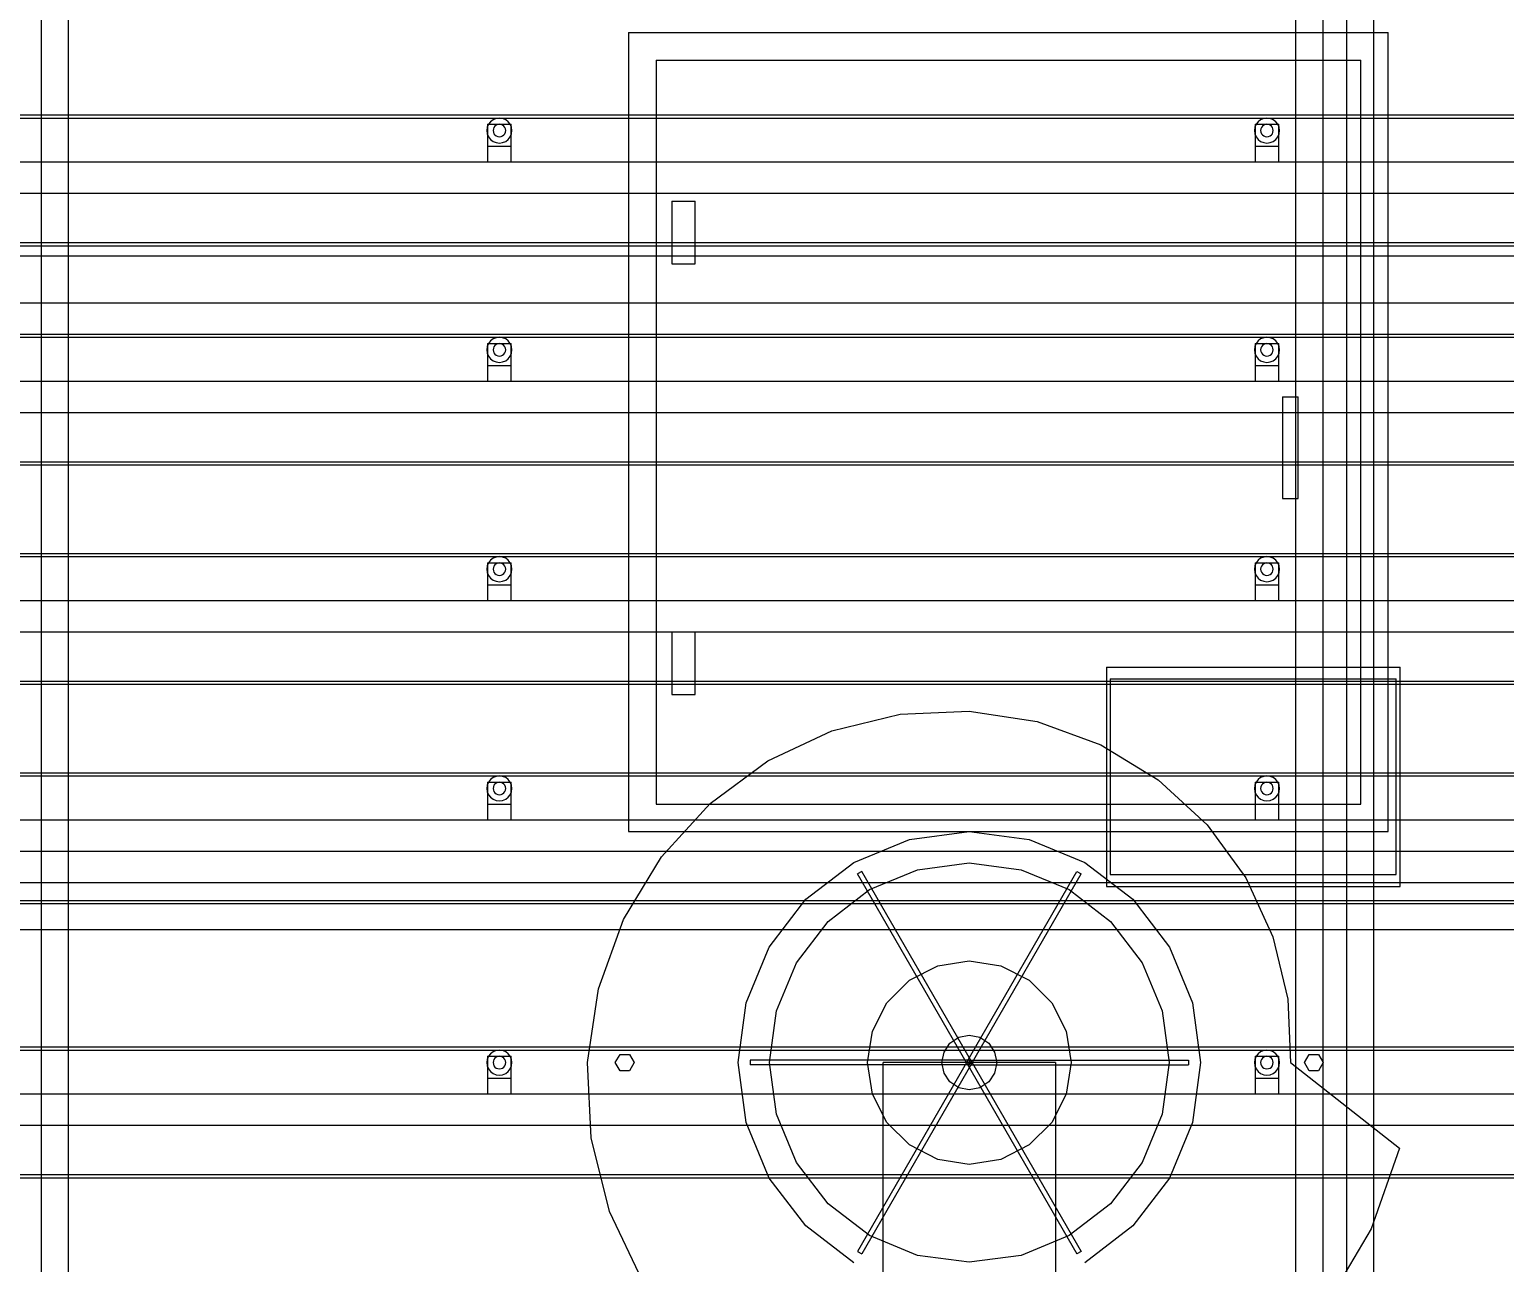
# Model space of a CAD drawing. Header units: millimetres. Extents: x -191664 to 191490, y -197311 to 10263.
# Drawn here: x 16105 to 17988, y -125375 to -123801 of the extents above; entities that cross this region are included whole.
import ezdxf

# ---------------------------------------------------------------- set-up
doc = ezdxf.new("R2010")
doc.units = ezdxf.units.MM
doc.layers.add('DET_secador_lateral', color=7, linetype='Continuous', lineweight=0)
doc.layers.add('R15_COTAS_TRANSPORTE_P', color=1, linetype='Continuous', lineweight=0)
doc.dimstyles.new('PLANTA_20', dxfattribs={"dimtxt": 50, "dimasz": 30, "dimexe": 30, "dimexo": 16, "dimgap": 20, "dimtad": 1, "dimtih": 1, "dimtoh": 1, "dimdec": 1, "dimzin": 0, "dimdsep": 46, "dimcen": 0.09, "dimadec": 0, "dimazin": 0, "dimtfac": 1, "dimtdec": 4, "dimtofl": 0, "dimtmove": 0, "dimatfit": 3, "dimfxl": 1, "dimtolj": 1, "dimtzin": 0, "dimarcsym": 0})

# ---------------------------------------------------------------- blocks, each defined once
blk = doc.blocks.new('*D133')
at = {"layer": 'Defpoints', "color": 0, "transparency": 16777216}
for p in [(439.7, -194148), (217.9, -194406.1), (-500, -194490), (-500, -194490), (500, -194490)]:
    blk.add_point(p, dxfattribs=at)
at = {"layer": 'R15_COTAS_TRANSPORTE_P', "color": 0, "lineweight": -2, "transparency": 16777216}
blk.add_arc((-500, -194490), 722.8, 2.3783, 17.6217, dxfattribs=at)
at = {"layer": 'R15_COTAS_TRANSPORTE_P', "color": 0, "transparency": 16777216}
for points in [[(184.1, -194272.8), (193.6, -194269.6), (179.2, -194242.8)], [(227.1, -194459.9), (217.2, -194460.1), (222.8, -194490)]]:
    blk.add_solid(points, dxfattribs=at)

msp = doc.modelspace()

# ---------------------------------------------------------------- linework, layer by layer
at = {"layer": 'DET_secador_lateral', "color": 254, "true_color": 0xd8e0dc}
for p, q in [((16119.71, -123265), (16119.71, -125535)), ((17756.38, -125535), (17756.38, -123265)), ((17786.38, -123265), (17786.38, -125535)), ((17484.71, -124630), (17849.71, -124630)), ((17484.71, -124630), (17484.71, -124880)), ((17849.71, -124880), (17849.71, -124630)), ((17484.71, -124880), (17849.71, -124880))]:
    msp.add_line(p, q, dxfattribs=at)
at = {"layer": 'DET_secador_lateral', "color": 251, "true_color": 0x536a64}
for p, q in [((16154.71, -125550), (16154.71, -123300)), ((17721.38, -123300), (17721.38, -125550)), ((17821.38, -125550), (17821.38, -123300)), ((16869.71, -123805), (17839.71, -123805)), ((16869.71, -123805), (16869.71, -124825)), ((17839.71, -124825), (17839.71, -123805)), ((1104.71, -124090), (21104.71, -124090)), ((1104.71, -124150), (21104.71, -124150)), ((17129.29, -124696.51), (17216.23, -124675.17)), ((17216.23, -124675.17), (17304.71, -124671.29)), ((17304.71, -124671.29), (17391.31, -124684.66)), ((17391.31, -124684.66), (17472.72, -124714.39)), ((17047.36, -124734.84), (17129.29, -124696.51)), ((17472.72, -124714.39), (17545.94, -124758.98)), ((16973.74, -124789.03), (17047.36, -124734.84)), ((17545.94, -124758.98), (17608.31, -124816.4)), ((16911.51, -124857.27), (16973.74, -124789.03)), ((16869.71, -124825), (17839.71, -124825)), ((17608.31, -124816.4), (17657.68, -124884.15)), ((16863.34, -124937.18), (16911.51, -124857.27)), ((1104.71, -124890), (21104.71, -124890)), ((17657.68, -124884.15), (17692.44, -124959.4)), ((16831.4, -125025.85), (16863.34, -124937.18)), ((1104.71, -124950), (21104.71, -124950)), ((17692.44, -124959.4), (17711.58, -125039.07)), ((16817.29, -125120), (16831.4, -125025.85)), ((17711.58, -125039.07), (17714.71, -125120)), ((16821.91, -125216.03), (16817.29, -125120)), ((17714.71, -125120), (17853.95, -125229.25)), ((16845.45, -125310.23), (16821.91, -125216.03)), ((17853.95, -125229.25), (17817.61, -125332.45)), ((16887.37, -125398.86), (16845.45, -125310.23)), ((17817.61, -125332.45), (17762.29, -125425.74))]:
    msp.add_line(p, q, dxfattribs=at)
at = {"layer": 'DET_secador_lateral', "color": 9, "true_color": 0xb8c6c1}
for p, q in [((16904.71, -123840), (17804.71, -123840)), ((16904.71, -123840), (16904.71, -124790)), ((17804.71, -124790), (17804.71, -123840)), ((16904.71, -124790), (17804.71, -124790))]:
    msp.add_line(p, q, dxfattribs=at)
at = {"layer": 'DET_secador_lateral', "color": 8, "true_color": 0x727f77}
for p, q in [((1554.71, -123910), (20654.71, -123910)), ((1554.71, -123914), (20654.71, -123914)), ((1554.71, -124190), (20654.71, -124190)), ((1554.71, -124194), (20654.71, -124194)), ((1554.71, -124470), (20654.71, -124470)), ((1554.71, -124474), (20654.71, -124474)), ((1554.71, -124750), (20654.71, -124750)), ((1554.71, -124754), (20654.71, -124754)), ((1554.71, -125100), (20654.71, -125100)), ((1554.71, -125104), (20654.71, -125104))]:
    msp.add_line(p, q, dxfattribs=at)
at = {"layer": 'DET_secador_lateral', "color": 253, "true_color": 0xa4b0b5}
for p, q in [((16690.86, -123922), (16689.26, -123925.86)), ((16693.4, -123918.69), (16690.86, -123922)), ((16696.71, -123916.14), (16693.4, -123918.69)), ((16700.57, -123914.55), (16696.71, -123916.14)), ((16700.71, -123923.07), (16699.06, -123924.34)), ((16704.71, -123914), (16700.57, -123914.55)), ((16702.64, -123922.27), (16700.71, -123923.07)), ((16704.71, -123922), (16702.64, -123922.27)), ((16708.85, -123914.55), (16704.71, -123914)), ((16706.78, -123922.27), (16704.71, -123922)), ((16708.71, -123923.07), (16706.78, -123922.27)), ((16710.37, -123924.34), (16708.71, -123923.07)), ((16712.71, -123916.14), (16708.85, -123914.55)), ((16716.03, -123918.69), (16712.71, -123916.14)), ((16718.57, -123922), (16716.03, -123918.69)), ((16720.17, -123925.86), (16718.57, -123922)), ((17670.86, -123922), (17669.26, -123925.86)), ((17673.4, -123918.69), (17670.86, -123922)), ((17676.71, -123916.14), (17673.4, -123918.69)), ((17680.57, -123914.55), (17676.71, -123916.14)), ((17680.71, -123923.07), (17679.06, -123924.34)), ((17684.71, -123914), (17680.57, -123914.55)), ((17682.64, -123922.27), (17680.71, -123923.07)), ((17684.71, -123922), (17682.64, -123922.27)), ((17688.85, -123914.55), (17684.71, -123914)), ((17686.78, -123922.27), (17684.71, -123922)), ((17688.71, -123923.07), (17686.78, -123922.27)), ((17690.37, -123924.34), (17688.71, -123923.07)), ((17692.71, -123916.14), (17688.85, -123914.55)), ((17696.03, -123918.69), (17692.71, -123916.14)), ((17698.57, -123922), (17696.03, -123918.69)), ((17700.17, -123925.86), (17698.57, -123922)), ((16689.26, -123925.86), (16688.71, -123930)), ((16688.71, -123930), (16689.26, -123934.14)), ((16689.26, -123934.14), (16690.86, -123938)), ((16690.86, -123938), (16693.4, -123941.31)), ((16693.4, -123941.31), (16696.71, -123943.86)), ((16696.98, -123927.93), (16696.71, -123930)), ((16696.71, -123930), (16696.98, -123932.07)), ((16697.78, -123926), (16696.98, -123927.93)), ((16696.98, -123932.07), (16697.78, -123934)), ((16699.06, -123924.34), (16697.78, -123926)), ((16697.78, -123934), (16699.06, -123935.66)), ((16699.06, -123935.66), (16700.71, -123936.93)), ((16700.71, -123936.93), (16702.64, -123937.73)), ((16702.64, -123937.73), (16704.71, -123938)), ((16704.71, -123938), (16706.78, -123937.73)), ((16706.78, -123937.73), (16708.71, -123936.93)), ((16708.71, -123936.93), (16710.37, -123935.66)), ((16711.64, -123926), (16710.37, -123924.34)), ((16710.37, -123935.66), (16711.64, -123934)), ((16712.44, -123927.93), (16711.64, -123926)), ((16711.64, -123934), (16712.44, -123932.07)), ((16712.71, -123930), (16712.44, -123927.93)), ((16712.44, -123932.07), (16712.71, -123930)), ((16712.71, -123943.86), (16716.03, -123941.31)), ((16716.03, -123941.31), (16718.57, -123938)), ((16718.57, -123938), (16720.17, -123934.14)), ((16720.71, -123930), (16720.17, -123925.86)), ((16720.17, -123934.14), (16720.71, -123930)), ((17669.26, -123925.86), (17668.71, -123930)), ((17668.71, -123930), (17669.26, -123934.14)), ((17669.26, -123934.14), (17670.86, -123938)), ((17670.86, -123938), (17673.4, -123941.31)), ((17673.4, -123941.31), (17676.71, -123943.86)), ((17676.98, -123927.93), (17676.71, -123930)), ((17676.71, -123930), (17676.98, -123932.07)), ((17677.78, -123926), (17676.98, -123927.93)), ((17676.98, -123932.07), (17677.78, -123934)), ((17679.06, -123924.34), (17677.78, -123926)), ((17677.78, -123934), (17679.06, -123935.66)), ((17679.06, -123935.66), (17680.71, -123936.93)), ((17680.71, -123936.93), (17682.64, -123937.73)), ((17682.64, -123937.73), (17684.71, -123938)), ((17684.71, -123938), (17686.78, -123937.73)), ((17686.78, -123937.73), (17688.71, -123936.93)), ((17688.71, -123936.93), (17690.37, -123935.66)), ((17691.64, -123926), (17690.37, -123924.34)), ((17690.37, -123935.66), (17691.64, -123934)), ((17692.44, -123927.93), (17691.64, -123926)), ((17691.64, -123934), (17692.44, -123932.07)), ((17692.71, -123930), (17692.44, -123927.93)), ((17692.44, -123932.07), (17692.71, -123930)), ((17692.71, -123943.86), (17696.03, -123941.31)), ((17696.03, -123941.31), (17698.57, -123938)), ((17698.57, -123938), (17700.17, -123934.14)), ((17700.71, -123930), (17700.17, -123925.86)), ((17700.17, -123934.14), (17700.71, -123930)), ((16696.71, -123943.86), (16700.57, -123945.45)), ((16700.57, -123945.45), (16704.71, -123946)), ((16704.71, -123946), (16708.85, -123945.45)), ((16708.85, -123945.45), (16712.71, -123943.86)), ((17676.71, -123943.86), (17680.57, -123945.45)), ((17680.57, -123945.45), (17684.71, -123946)), ((17684.71, -123946), (17688.85, -123945.45)), ((17688.85, -123945.45), (17692.71, -123943.86)), ((16690.86, -124202), (16689.26, -124205.86)), ((16693.4, -124198.69), (16690.86, -124202)), ((16696.71, -124196.14), (16693.4, -124198.69)), ((16700.57, -124194.55), (16696.71, -124196.14)), ((16699.06, -124204.34), (16697.78, -124206)), ((16700.71, -124203.07), (16699.06, -124204.34)), ((16704.71, -124194), (16700.57, -124194.55)), ((16702.64, -124202.27), (16700.71, -124203.07)), ((16704.71, -124202), (16702.64, -124202.27)), ((16708.85, -124194.55), (16704.71, -124194)), ((16706.78, -124202.27), (16704.71, -124202)), ((16708.71, -124203.07), (16706.78, -124202.27)), ((16710.37, -124204.34), (16708.71, -124203.07)), ((16712.71, -124196.14), (16708.85, -124194.55)), ((16711.64, -124206), (16710.37, -124204.34)), ((16716.03, -124198.69), (16712.71, -124196.14)), ((16718.57, -124202), (16716.03, -124198.69)), ((16720.17, -124205.86), (16718.57, -124202)), ((17670.86, -124202), (17669.26, -124205.86)), ((17673.4, -124198.69), (17670.86, -124202)), ((17676.71, -124196.14), (17673.4, -124198.69)), ((17680.57, -124194.55), (17676.71, -124196.14)), ((17679.06, -124204.34), (17677.78, -124206)), ((17680.71, -124203.07), (17679.06, -124204.34)), ((17684.71, -124194), (17680.57, -124194.55)), ((17682.64, -124202.27), (17680.71, -124203.07)), ((17684.71, -124202), (17682.64, -124202.27)), ((17688.85, -124194.55), (17684.71, -124194)), ((17686.78, -124202.27), (17684.71, -124202)), ((17688.71, -124203.07), (17686.78, -124202.27)), ((17690.37, -124204.34), (17688.71, -124203.07)), ((17692.71, -124196.14), (17688.85, -124194.55)), ((17691.64, -124206), (17690.37, -124204.34)), ((17696.03, -124198.69), (17692.71, -124196.14)), ((17698.57, -124202), (17696.03, -124198.69)), ((17700.17, -124205.86), (17698.57, -124202)), ((16689.26, -124205.86), (16688.71, -124210)), ((16688.71, -124210), (16689.26, -124214.14)), ((16689.26, -124214.14), (16690.86, -124218)), ((16690.86, -124218), (16693.4, -124221.31)), ((16693.4, -124221.31), (16696.71, -124223.86)), ((16696.98, -124207.93), (16696.71, -124210)), ((16696.71, -124210), (16696.98, -124212.07)), ((16696.71, -124223.86), (16700.57, -124225.45)), ((16697.78, -124206), (16696.98, -124207.93)), ((16696.98, -124212.07), (16697.78, -124214)), ((16697.78, -124214), (16699.06, -124215.66)), ((16699.06, -124215.66), (16700.71, -124216.93)), ((16700.71, -124216.93), (16702.64, -124217.73)), ((16702.64, -124217.73), (16704.71, -124218)), ((16704.71, -124218), (16706.78, -124217.73)), ((16706.78, -124217.73), (16708.71, -124216.93)), ((16708.71, -124216.93), (16710.37, -124215.66)), ((16708.85, -124225.45), (16712.71, -124223.86)), ((16710.37, -124215.66), (16711.64, -124214)), ((16712.44, -124207.93), (16711.64, -124206)), ((16711.64, -124214), (16712.44, -124212.07)), ((16712.71, -124210), (16712.44, -124207.93)), ((16712.44, -124212.07), (16712.71, -124210)), ((16712.71, -124223.86), (16716.03, -124221.31)), ((16716.03, -124221.31), (16718.57, -124218)), ((16718.57, -124218), (16720.17, -124214.14)), ((16720.71, -124210), (16720.17, -124205.86)), ((16720.17, -124214.14), (16720.71, -124210)), ((17669.26, -124205.86), (17668.71, -124210)), ((17668.71, -124210), (17669.26, -124214.14)), ((17669.26, -124214.14), (17670.86, -124218)), ((17670.86, -124218), (17673.4, -124221.31)), ((17673.4, -124221.31), (17676.71, -124223.86)), ((17676.98, -124207.93), (17676.71, -124210)), ((17676.71, -124210), (17676.98, -124212.07)), ((17676.71, -124223.86), (17680.57, -124225.45)), ((17677.78, -124206), (17676.98, -124207.93)), ((17676.98, -124212.07), (17677.78, -124214)), ((17677.78, -124214), (17679.06, -124215.66)), ((17679.06, -124215.66), (17680.71, -124216.93)), ((17680.71, -124216.93), (17682.64, -124217.73)), ((17682.64, -124217.73), (17684.71, -124218)), ((17684.71, -124218), (17686.78, -124217.73)), ((17686.78, -124217.73), (17688.71, -124216.93)), ((17688.71, -124216.93), (17690.37, -124215.66)), ((17688.85, -124225.45), (17692.71, -124223.86)), ((17690.37, -124215.66), (17691.64, -124214)), ((17692.44, -124207.93), (17691.64, -124206)), ((17691.64, -124214), (17692.44, -124212.07)), ((17692.71, -124210), (17692.44, -124207.93)), ((17692.44, -124212.07), (17692.71, -124210)), ((17692.71, -124223.86), (17696.03, -124221.31)), ((17696.03, -124221.31), (17698.57, -124218)), ((17698.57, -124218), (17700.17, -124214.14)), ((17700.71, -124210), (17700.17, -124205.86)), ((17700.17, -124214.14), (17700.71, -124210)), ((16700.57, -124225.45), (16704.71, -124226)), ((16704.71, -124226), (16708.85, -124225.45)), ((17680.57, -124225.45), (17684.71, -124226)), ((17684.71, -124226), (17688.85, -124225.45)), ((16689.26, -124485.86), (16688.71, -124490)), ((16690.86, -124482), (16689.26, -124485.86)), ((16693.4, -124478.69), (16690.86, -124482)), ((16696.71, -124476.14), (16693.4, -124478.69)), ((16700.57, -124474.55), (16696.71, -124476.14)), ((16696.98, -124487.93), (16696.71, -124490)), ((16697.78, -124486), (16696.98, -124487.93)), ((16699.06, -124484.34), (16697.78, -124486)), ((16700.71, -124483.07), (16699.06, -124484.34)), ((16704.71, -124474), (16700.57, -124474.55)), ((16702.64, -124482.27), (16700.71, -124483.07)), ((16704.71, -124482), (16702.64, -124482.27)), ((16708.85, -124474.55), (16704.71, -124474)), ((16706.78, -124482.27), (16704.71, -124482)), ((16708.71, -124483.07), (16706.78, -124482.27)), ((16710.37, -124484.34), (16708.71, -124483.07)), ((16712.71, -124476.14), (16708.85, -124474.55)), ((16711.64, -124486), (16710.37, -124484.34)), ((16712.44, -124487.93), (16711.64, -124486)), ((16712.71, -124490), (16712.44, -124487.93)), ((16716.03, -124478.69), (16712.71, -124476.14)), ((16718.57, -124482), (16716.03, -124478.69)), ((16720.17, -124485.86), (16718.57, -124482)), ((16720.71, -124490), (16720.17, -124485.86)), ((17669.26, -124485.86), (17668.71, -124490)), ((17670.86, -124482), (17669.26, -124485.86)), ((17673.4, -124478.69), (17670.86, -124482)), ((17676.71, -124476.14), (17673.4, -124478.69)), ((17680.57, -124474.55), (17676.71, -124476.14)), ((17676.98, -124487.93), (17676.71, -124490)), ((17677.78, -124486), (17676.98, -124487.93)), ((17679.06, -124484.34), (17677.78, -124486)), ((17680.71, -124483.07), (17679.06, -124484.34)), ((17684.71, -124474), (17680.57, -124474.55)), ((17682.64, -124482.27), (17680.71, -124483.07)), ((17684.71, -124482), (17682.64, -124482.27)), ((17688.85, -124474.55), (17684.71, -124474)), ((17686.78, -124482.27), (17684.71, -124482)), ((17688.71, -124483.07), (17686.78, -124482.27)), ((17690.37, -124484.34), (17688.71, -124483.07)), ((17692.71, -124476.14), (17688.85, -124474.55)), ((17691.64, -124486), (17690.37, -124484.34)), ((17692.44, -124487.93), (17691.64, -124486)), ((17692.71, -124490), (17692.44, -124487.93)), ((17696.03, -124478.69), (17692.71, -124476.14)), ((17698.57, -124482), (17696.03, -124478.69)), ((17700.17, -124485.86), (17698.57, -124482)), ((17700.71, -124490), (17700.17, -124485.86)), ((16688.71, -124490), (16689.26, -124494.14)), ((16689.26, -124494.14), (16690.86, -124498)), ((16690.86, -124498), (16693.4, -124501.31)), ((16693.4, -124501.31), (16696.71, -124503.86)), ((16696.71, -124490), (16696.98, -124492.07)), ((16696.71, -124503.86), (16700.57, -124505.45)), ((16696.98, -124492.07), (16697.78, -124494)), ((16697.78, -124494), (16699.06, -124495.66)), ((16699.06, -124495.66), (16700.71, -124496.93)), ((16700.57, -124505.45), (16704.71, -124506)), ((16700.71, -124496.93), (16702.64, -124497.73)), ((16702.64, -124497.73), (16704.71, -124498)), ((16704.71, -124498), (16706.78, -124497.73)), ((16704.71, -124506), (16708.85, -124505.45)), ((16706.78, -124497.73), (16708.71, -124496.93)), ((16708.71, -124496.93), (16710.37, -124495.66)), ((16708.85, -124505.45), (16712.71, -124503.86)), ((16710.37, -124495.66), (16711.64, -124494)), ((16711.64, -124494), (16712.44, -124492.07)), ((16712.44, -124492.07), (16712.71, -124490)), ((16712.71, -124503.86), (16716.03, -124501.31)), ((16716.03, -124501.31), (16718.57, -124498)), ((16718.57, -124498), (16720.17, -124494.14)), ((16720.17, -124494.14), (16720.71, -124490)), ((17668.71, -124490), (17669.26, -124494.14)), ((17669.26, -124494.14), (17670.86, -124498)), ((17670.86, -124498), (17673.4, -124501.31)), ((17673.4, -124501.31), (17676.71, -124503.86)), ((17676.71, -124490), (17676.98, -124492.07)), ((17676.71, -124503.86), (17680.57, -124505.45)), ((17676.98, -124492.07), (17677.78, -124494)), ((17677.78, -124494), (17679.06, -124495.66)), ((17679.06, -124495.66), (17680.71, -124496.93)), ((17680.57, -124505.45), (17684.71, -124506)), ((17680.71, -124496.93), (17682.64, -124497.73)), ((17682.64, -124497.73), (17684.71, -124498)), ((17684.71, -124498), (17686.78, -124497.73)), ((17684.71, -124506), (17688.85, -124505.45)), ((17686.78, -124497.73), (17688.71, -124496.93)), ((17688.71, -124496.93), (17690.37, -124495.66)), ((17688.85, -124505.45), (17692.71, -124503.86)), ((17690.37, -124495.66), (17691.64, -124494)), ((17691.64, -124494), (17692.44, -124492.07)), ((17692.44, -124492.07), (17692.71, -124490)), ((17692.71, -124503.86), (17696.03, -124501.31)), ((17696.03, -124501.31), (17698.57, -124498)), ((17698.57, -124498), (17700.17, -124494.14)), ((17700.17, -124494.14), (17700.71, -124490)), ((16689.26, -124765.86), (16688.71, -124770)), ((16688.71, -124770), (16689.26, -124774.14)), ((16690.86, -124762), (16689.26, -124765.86)), ((16693.4, -124758.69), (16690.86, -124762)), ((16696.71, -124756.14), (16693.4, -124758.69)), ((16700.57, -124754.55), (16696.71, -124756.14)), ((16696.98, -124767.93), (16696.71, -124770)), ((16696.71, -124770), (16696.98, -124772.07)), ((16697.78, -124766), (16696.98, -124767.93)), ((16699.06, -124764.34), (16697.78, -124766)), ((16700.71, -124763.07), (16699.06, -124764.34)), ((16704.71, -124754), (16700.57, -124754.55)), ((16702.64, -124762.27), (16700.71, -124763.07)), ((16704.71, -124762), (16702.64, -124762.27)), ((16708.85, -124754.55), (16704.71, -124754)), ((16706.78, -124762.27), (16704.71, -124762)), ((16708.71, -124763.07), (16706.78, -124762.27)), ((16710.37, -124764.34), (16708.71, -124763.07)), ((16712.71, -124756.14), (16708.85, -124754.55)), ((16711.64, -124766), (16710.37, -124764.34)), ((16712.44, -124767.93), (16711.64, -124766)), ((16712.71, -124770), (16712.44, -124767.93)), ((16712.44, -124772.07), (16712.71, -124770)), ((16716.03, -124758.69), (16712.71, -124756.14)), ((16718.57, -124762), (16716.03, -124758.69)), ((16720.17, -124765.86), (16718.57, -124762)), ((16720.71, -124770), (16720.17, -124765.86)), ((16720.17, -124774.14), (16720.71, -124770)), ((17669.26, -124765.86), (17668.71, -124770)), ((17668.71, -124770), (17669.26, -124774.14)), ((17670.86, -124762), (17669.26, -124765.86)), ((17673.4, -124758.69), (17670.86, -124762)), ((17676.71, -124756.14), (17673.4, -124758.69)), ((17680.57, -124754.55), (17676.71, -124756.14)), ((17676.98, -124767.93), (17676.71, -124770)), ((17676.71, -124770), (17676.98, -124772.07)), ((17677.78, -124766), (17676.98, -124767.93)), ((17679.06, -124764.34), (17677.78, -124766)), ((17680.71, -124763.07), (17679.06, -124764.34)), ((17684.71, -124754), (17680.57, -124754.55)), ((17682.64, -124762.27), (17680.71, -124763.07)), ((17684.71, -124762), (17682.64, -124762.27)), ((17688.85, -124754.55), (17684.71, -124754)), ((17686.78, -124762.27), (17684.71, -124762)), ((17688.71, -124763.07), (17686.78, -124762.27)), ((17690.37, -124764.34), (17688.71, -124763.07)), ((17692.71, -124756.14), (17688.85, -124754.55)), ((17691.64, -124766), (17690.37, -124764.34)), ((17692.44, -124767.93), (17691.64, -124766)), ((17692.71, -124770), (17692.44, -124767.93)), ((17692.44, -124772.07), (17692.71, -124770)), ((17696.03, -124758.69), (17692.71, -124756.14)), ((17698.57, -124762), (17696.03, -124758.69)), ((17700.17, -124765.86), (17698.57, -124762)), ((17700.71, -124770), (17700.17, -124765.86)), ((17700.17, -124774.14), (17700.71, -124770)), ((16689.26, -124774.14), (16690.86, -124778)), ((16690.86, -124778), (16693.4, -124781.31)), ((16693.4, -124781.31), (16696.71, -124783.86)), ((16696.71, -124783.86), (16700.57, -124785.45)), ((16696.98, -124772.07), (16697.78, -124774)), ((16697.78, -124774), (16699.06, -124775.66)), ((16699.06, -124775.66), (16700.71, -124776.93)), ((16700.57, -124785.45), (16704.71, -124786)), ((16700.71, -124776.93), (16702.64, -124777.73)), ((16702.64, -124777.73), (16704.71, -124778)), ((16704.71, -124778), (16706.78, -124777.73)), ((16704.71, -124786), (16708.85, -124785.45)), ((16706.78, -124777.73), (16708.71, -124776.93)), ((16708.71, -124776.93), (16710.37, -124775.66)), ((16708.85, -124785.45), (16712.71, -124783.86)), ((16710.37, -124775.66), (16711.64, -124774)), ((16711.64, -124774), (16712.44, -124772.07)), ((16712.71, -124783.86), (16716.03, -124781.31)), ((16716.03, -124781.31), (16718.57, -124778)), ((16718.57, -124778), (16720.17, -124774.14)), ((17669.26, -124774.14), (17670.86, -124778)), ((17670.86, -124778), (17673.4, -124781.31)), ((17673.4, -124781.31), (17676.71, -124783.86)), ((17676.71, -124783.86), (17680.57, -124785.45)), ((17676.98, -124772.07), (17677.78, -124774)), ((17677.78, -124774), (17679.06, -124775.66)), ((17679.06, -124775.66), (17680.71, -124776.93)), ((17680.57, -124785.45), (17684.71, -124786)), ((17680.71, -124776.93), (17682.64, -124777.73)), ((17682.64, -124777.73), (17684.71, -124778)), ((17684.71, -124778), (17686.78, -124777.73)), ((17684.71, -124786), (17688.85, -124785.45)), ((17686.78, -124777.73), (17688.71, -124776.93)), ((17688.71, -124776.93), (17690.37, -124775.66)), ((17688.85, -124785.45), (17692.71, -124783.86)), ((17690.37, -124775.66), (17691.64, -124774)), ((17691.64, -124774), (17692.44, -124772.07)), ((17692.71, -124783.86), (17696.03, -124781.31)), ((17696.03, -124781.31), (17698.57, -124778)), ((17698.57, -124778), (17700.17, -124774.14)), ((16693.4, -125108.69), (16690.86, -125112)), ((16696.71, -125106.14), (16693.4, -125108.69)), ((16700.57, -125104.55), (16696.71, -125106.14)), ((16704.71, -125104), (16700.57, -125104.55)), ((16708.85, -125104.55), (16704.71, -125104)), ((16712.71, -125106.14), (16708.85, -125104.55)), ((16716.03, -125108.69), (16712.71, -125106.14)), ((16718.57, -125112), (16716.03, -125108.69)), ((17673.4, -125108.69), (17670.86, -125112)), ((17676.71, -125106.14), (17673.4, -125108.69)), ((17680.57, -125104.55), (17676.71, -125106.14)), ((17684.71, -125104), (17680.57, -125104.55)), ((17688.85, -125104.55), (17684.71, -125104)), ((17692.71, -125106.14), (17688.85, -125104.55)), ((17696.03, -125108.69), (17692.71, -125106.14)), ((17698.57, -125112), (17696.03, -125108.69)), ((16689.26, -125115.86), (16688.71, -125120)), ((16688.71, -125120), (16689.26, -125124.14)), ((16690.86, -125112), (16689.26, -125115.86)), ((16689.26, -125124.14), (16690.86, -125128)), ((16690.86, -125128), (16693.4, -125131.31)), ((16696.98, -125117.93), (16696.71, -125120)), ((16696.71, -125120), (16696.98, -125122.07)), ((16697.78, -125116), (16696.98, -125117.93)), ((16696.98, -125122.07), (16697.78, -125124)), ((16699.06, -125114.34), (16697.78, -125116)), ((16697.78, -125124), (16699.06, -125125.66)), ((16700.71, -125113.07), (16699.06, -125114.34)), ((16699.06, -125125.66), (16700.71, -125126.93)), ((16702.64, -125112.27), (16700.71, -125113.07)), ((16700.71, -125126.93), (16702.64, -125127.73)), ((16704.71, -125112), (16702.64, -125112.27)), ((16702.64, -125127.73), (16704.71, -125128)), ((16706.78, -125112.27), (16704.71, -125112)), ((16704.71, -125128), (16706.78, -125127.73)), ((16708.71, -125113.07), (16706.78, -125112.27)), ((16706.78, -125127.73), (16708.71, -125126.93)), ((16710.37, -125114.34), (16708.71, -125113.07)), ((16708.71, -125126.93), (16710.37, -125125.66)), ((16711.64, -125116), (16710.37, -125114.34)), ((16710.37, -125125.66), (16711.64, -125124)), ((16712.44, -125117.93), (16711.64, -125116)), ((16711.64, -125124), (16712.44, -125122.07)), ((16712.71, -125120), (16712.44, -125117.93)), ((16712.44, -125122.07), (16712.71, -125120)), ((16716.03, -125131.31), (16718.57, -125128)), ((16720.17, -125115.86), (16718.57, -125112)), ((16718.57, -125128), (16720.17, -125124.14)), ((16720.71, -125120), (16720.17, -125115.86)), ((16720.17, -125124.14), (16720.71, -125120)), ((17669.26, -125115.86), (17668.71, -125120)), ((17668.71, -125120), (17669.26, -125124.14)), ((17670.86, -125112), (17669.26, -125115.86)), ((17669.26, -125124.14), (17670.86, -125128)), ((17670.86, -125128), (17673.4, -125131.31)), ((17676.98, -125117.93), (17676.71, -125120)), ((17676.71, -125120), (17676.98, -125122.07)), ((17677.78, -125116), (17676.98, -125117.93)), ((17676.98, -125122.07), (17677.78, -125124)), ((17679.06, -125114.34), (17677.78, -125116)), ((17677.78, -125124), (17679.06, -125125.66)), ((17680.71, -125113.07), (17679.06, -125114.34)), ((17679.06, -125125.66), (17680.71, -125126.93)), ((17682.64, -125112.27), (17680.71, -125113.07)), ((17680.71, -125126.93), (17682.64, -125127.73)), ((17684.71, -125112), (17682.64, -125112.27)), ((17682.64, -125127.73), (17684.71, -125128)), ((17686.78, -125112.27), (17684.71, -125112)), ((17684.71, -125128), (17686.78, -125127.73)), ((17688.71, -125113.07), (17686.78, -125112.27)), ((17686.78, -125127.73), (17688.71, -125126.93)), ((17690.37, -125114.34), (17688.71, -125113.07)), ((17688.71, -125126.93), (17690.37, -125125.66)), ((17691.64, -125116), (17690.37, -125114.34)), ((17690.37, -125125.66), (17691.64, -125124)), ((17692.44, -125117.93), (17691.64, -125116)), ((17691.64, -125124), (17692.44, -125122.07)), ((17692.71, -125120), (17692.44, -125117.93)), ((17692.44, -125122.07), (17692.71, -125120)), ((17696.03, -125131.31), (17698.57, -125128)), ((17700.17, -125115.86), (17698.57, -125112)), ((17698.57, -125128), (17700.17, -125124.14)), ((17700.71, -125120), (17700.17, -125115.86)), ((17700.17, -125124.14), (17700.71, -125120)), ((16693.4, -125131.31), (16696.71, -125133.86)), ((16696.71, -125133.86), (16700.57, -125135.45)), ((16700.57, -125135.45), (16704.71, -125136)), ((16704.71, -125136), (16708.85, -125135.45)), ((16708.85, -125135.45), (16712.71, -125133.86)), ((16712.71, -125133.86), (16716.03, -125131.31)), ((17673.4, -125131.31), (17676.71, -125133.86)), ((17676.71, -125133.86), (17680.57, -125135.45)), ((17680.57, -125135.45), (17684.71, -125136)), ((17684.71, -125136), (17688.85, -125135.45)), ((17688.85, -125135.45), (17692.71, -125133.86)), ((17692.71, -125133.86), (17696.03, -125131.31))]:
    msp.add_line(p, q, dxfattribs=at)
at = {"layer": 'DET_secador_lateral', "color": 8, "true_color": 0x617680}
for p, q in [((16689.71, -123922), (16719.71, -123922)), ((16689.71, -123922), (16689.71, -123950)), ((16719.71, -123950), (16719.71, -123922)), ((17669.71, -123922), (17699.71, -123922)), ((17669.71, -123922), (17669.71, -123950)), ((17699.71, -123950), (17699.71, -123922)), ((16689.71, -123950), (16719.71, -123950)), ((16689.71, -123950), (16689.71, -123970)), ((16719.71, -123970), (16719.71, -123950)), ((17669.71, -123950), (17699.71, -123950)), ((17669.71, -123950), (17669.71, -123970)), ((17699.71, -123970), (17699.71, -123950)), ((1454.71, -123970), (20754.71, -123970)), ((16689.71, -123970), (16719.71, -123970)), ((17669.71, -123970), (17699.71, -123970)), ((1454.71, -124010), (20754.71, -124010)), ((16689.71, -124202), (16719.71, -124202)), ((16689.71, -124202), (16689.71, -124230)), ((16719.71, -124230), (16719.71, -124202)), ((17669.71, -124202), (17699.71, -124202)), ((17669.71, -124202), (17669.71, -124230)), ((17699.71, -124230), (17699.71, -124202)), ((16689.71, -124230), (16719.71, -124230)), ((16689.71, -124230), (16689.71, -124250)), ((16719.71, -124250), (16719.71, -124230)), ((17669.71, -124230), (17699.71, -124230)), ((17669.71, -124230), (17669.71, -124250)), ((17699.71, -124250), (17699.71, -124230)), ((1454.71, -124250), (20754.71, -124250)), ((16689.71, -124250), (16719.71, -124250)), ((17669.71, -124250), (17699.71, -124250)), ((1454.71, -124290), (20754.71, -124290)), ((16689.71, -124482), (16719.71, -124482)), ((16689.71, -124482), (16689.71, -124510)), ((16719.71, -124510), (16719.71, -124482)), ((17669.71, -124482), (17699.71, -124482)), ((17669.71, -124482), (17669.71, -124510)), ((17699.71, -124510), (17699.71, -124482)), ((16689.71, -124510), (16719.71, -124510)), ((16689.71, -124510), (16689.71, -124530)), ((16719.71, -124530), (16719.71, -124510)), ((17669.71, -124510), (17699.71, -124510)), ((17669.71, -124510), (17669.71, -124530)), ((17699.71, -124530), (17699.71, -124510)), ((1454.71, -124530), (20754.71, -124530)), ((16689.71, -124530), (16719.71, -124530)), ((17669.71, -124530), (17699.71, -124530)), ((1454.71, -124570), (20754.71, -124570)), ((16689.71, -124762), (16719.71, -124762)), ((16689.71, -124762), (16689.71, -124790)), ((16719.71, -124790), (16719.71, -124762)), ((17669.71, -124762), (17699.71, -124762)), ((17669.71, -124762), (17669.71, -124790)), ((17699.71, -124790), (17699.71, -124762)), ((16689.71, -124790), (16719.71, -124790)), ((16689.71, -124790), (16689.71, -124810)), ((16719.71, -124810), (16719.71, -124790)), ((17669.71, -124790), (17699.71, -124790)), ((17669.71, -124790), (17669.71, -124810)), ((17699.71, -124810), (17699.71, -124790)), ((1454.71, -124810), (20754.71, -124810)), ((16689.71, -124810), (16719.71, -124810)), ((17669.71, -124810), (17699.71, -124810)), ((1454.71, -124850), (20754.71, -124850)), ((16689.71, -125112), (16719.71, -125112)), ((16689.71, -125112), (16689.71, -125140)), ((16719.71, -125140), (16719.71, -125112)), ((17669.71, -125112), (17699.71, -125112)), ((17669.71, -125112), (17669.71, -125140)), ((17699.71, -125140), (17699.71, -125112)), ((16689.71, -125140), (16719.71, -125140)), ((16689.71, -125140), (16689.71, -125160)), ((16719.71, -125160), (16719.71, -125140)), ((17669.71, -125140), (17699.71, -125140)), ((17669.71, -125140), (17669.71, -125160)), ((17699.71, -125160), (17699.71, -125140)), ((1454.71, -125160), (20754.71, -125160)), ((16689.71, -125160), (16719.71, -125160)), ((17669.71, -125160), (17699.71, -125160)), ((1454.71, -125200), (20754.71, -125200))]:
    msp.add_line(p, q, dxfattribs=at)
at = {"layer": 'DET_secador_lateral', "color": 252, "true_color": 0x798e91}
for p, q in [((16924.71, -124020), (16954.71, -124020)), ((16924.71, -124020), (16924.71, -124100)), ((16954.71, -124100), (16954.71, -124020)), ((16924.71, -124100), (16954.71, -124100)), ((16924.71, -124570), (16954.71, -124570)), ((16924.71, -124570), (16924.71, -124650)), ((16954.71, -124650), (16954.71, -124570)), ((17479.71, -124615), (17854.71, -124615)), ((17479.71, -124615), (17479.71, -124895)), ((17854.71, -124895), (17854.71, -124615)), ((16924.71, -124650), (16954.71, -124650)), ((17238.71, -124873.69), (17304.71, -124865)), ((17304.71, -124865), (17370.71, -124873.69)), ((17167.31, -124876.01), (17162.11, -124879.01)), ((17302.11, -125121.5), (17162.11, -124879.01)), ((17307.31, -125118.5), (17167.31, -124876.01)), ((17177.21, -124899.16), (17238.71, -124873.69)), ((17302.11, -125118.5), (17442.11, -124876.01)), ((17307.31, -125121.5), (17447.31, -124879.01)), ((17370.71, -124873.69), (17432.21, -124899.16)), ((17442.11, -124876.01), (17447.31, -124879.01)), ((17124.4, -124939.69), (17177.21, -124899.16)), ((17432.21, -124899.16), (17485.02, -124939.69)), ((17479.71, -124895), (17854.71, -124895)), ((17083.88, -124992.5), (17124.4, -124939.69)), ((17485.02, -124939.69), (17525.55, -124992.5)), ((17058.4, -125054), (17083.88, -124992.5)), ((17525.55, -124992.5), (17551.02, -125054)), ((17049.71, -125120), (17058.4, -125054)), ((17551.02, -125054), (17559.71, -125120)), ((17024.71, -125117), (17024.71, -125123)), ((17304.71, -125117), (17024.71, -125117)), ((17304.71, -125123), (17024.71, -125123)), ((17058.4, -125186), (17049.71, -125120)), ((17302.11, -125118.5), (17162.11, -125360.99)), ((17307.31, -125121.5), (17167.31, -125363.99)), ((17302.11, -125118.5), (17307.31, -125121.5)), ((17307.31, -125118.5), (17302.11, -125121.5)), ((17302.11, -125121.5), (17442.11, -125363.99)), ((17304.71, -125117), (17304.71, -125123)), ((17304.71, -125117), (17584.71, -125117)), ((17304.71, -125123), (17584.71, -125123)), ((17307.31, -125118.5), (17447.31, -125360.99)), ((17559.71, -125120), (17551.02, -125186)), ((17584.71, -125117), (17584.71, -125123)), ((17083.88, -125247.5), (17058.4, -125186)), ((17551.02, -125186), (17525.55, -125247.5)), ((17124.4, -125300.31), (17083.88, -125247.5)), ((17525.55, -125247.5), (17485.02, -125300.31)), ((17177.21, -125340.84), (17124.4, -125300.31)), ((17485.02, -125300.31), (17432.21, -125340.84)), ((17238.71, -125366.31), (17177.21, -125340.84)), ((17432.21, -125340.84), (17370.71, -125366.31)), ((17162.11, -125360.99), (17167.31, -125363.99)), ((17304.71, -125375), (17238.71, -125366.31)), ((17370.71, -125366.31), (17304.71, -125375)), ((17447.31, -125360.99), (17442.11, -125363.99))]:
    msp.add_line(p, q, dxfattribs=at)
at = {"layer": 'DET_secador_lateral', "color": 251, "true_color": 0x66766c}
for p, q in [((1554.71, -124073), (20654.71, -124073)), ((1554.71, -124077), (20654.71, -124077)), ((1554.71, -124353), (20654.71, -124353)), ((1554.71, -124357), (20654.71, -124357)), ((1554.71, -124633), (20654.71, -124633)), ((1554.71, -124637), (20654.71, -124637)), ((1554.71, -124913), (20654.71, -124913)), ((1554.71, -124917), (20654.71, -124917)), ((1554.71, -125263), (20654.71, -125263)), ((1554.71, -125267), (20654.71, -125267))]:
    msp.add_line(p, q, dxfattribs=at)
at = {"layer": 'DET_secador_lateral', "color": 129, "true_color": 0x304542}
for p, q in [((17704.71, -124270), (17724.71, -124270)), ((17704.71, -124270), (17704.71, -124400)), ((17724.71, -124400), (17724.71, -124270)), ((17704.71, -124400), (17724.71, -124400)), ((17228.36, -124835.05), (17304.71, -124825)), ((17304.71, -124825), (17381.06, -124835.05)), ((17157.21, -124864.52), (17228.36, -124835.05)), ((17381.06, -124835.05), (17452.21, -124864.52)), ((17096.12, -124911.4), (17157.21, -124864.52)), ((17452.21, -124864.52), (17513.31, -124911.4)), ((17049.23, -124972.5), (17096.12, -124911.4)), ((17513.31, -124911.4), (17560.19, -124972.5)), ((17019.76, -125043.65), (17049.23, -124972.5)), ((17560.19, -124972.5), (17589.66, -125043.65)), ((17228.3, -125014.83), (17264.54, -124996.36)), ((17264.54, -124996.36), (17304.71, -124990)), ((17304.71, -124990), (17344.88, -124996.36)), ((17344.88, -124996.36), (17381.12, -125014.83)), ((17199.54, -125043.59), (17228.3, -125014.83)), ((17381.12, -125014.83), (17409.88, -125043.59)), ((17009.71, -125120), (17019.76, -125043.65)), ((17181.07, -125079.83), (17199.54, -125043.59)), ((17409.88, -125043.59), (17428.35, -125079.83)), ((17589.66, -125043.65), (17599.71, -125120)), ((17174.71, -125120), (17181.07, -125079.83)), ((17428.35, -125079.83), (17434.71, -125120)), ((17019.76, -125196.35), (17009.71, -125120)), ((17181.07, -125160.17), (17174.71, -125120)), ((17434.71, -125120), (17428.35, -125160.17)), ((17599.71, -125120), (17589.66, -125196.35)), ((17199.54, -125196.41), (17181.07, -125160.17)), ((17428.35, -125160.17), (17409.88, -125196.41)), ((17049.23, -125267.5), (17019.76, -125196.35)), ((17228.3, -125225.17), (17199.54, -125196.41)), ((17409.88, -125196.41), (17381.12, -125225.17)), ((17589.66, -125196.35), (17560.19, -125267.5)), ((17264.54, -125243.64), (17228.3, -125225.17)), ((17381.12, -125225.17), (17344.88, -125243.64)), ((17304.71, -125250), (17264.54, -125243.64)), ((17344.88, -125243.64), (17304.71, -125250)), ((17096.12, -125328.6), (17049.23, -125267.5)), ((17560.19, -125267.5), (17513.31, -125328.6)), ((17157.21, -125375.48), (17096.12, -125328.6)), ((17513.31, -125328.6), (17452.21, -125375.48))]:
    msp.add_line(p, q, dxfattribs=at)
at = {"layer": 'DET_secador_lateral', "color": 43, "true_color": 0xe7bf45}
for p, q in [((17279.96, -125095.25), (17291.32, -125087.66)), ((17291.32, -125087.66), (17304.71, -125085)), ((17304.71, -125085), (17318.11, -125087.66)), ((17318.11, -125087.66), (17329.46, -125095.25)), ((16852.71, -125120), (16858.71, -125109.61)), ((16858.71, -125109.61), (16870.71, -125109.61)), ((16870.71, -125109.61), (16876.71, -125120)), ((17269.71, -125120), (17272.38, -125106.61)), ((17272.38, -125106.61), (17279.96, -125095.25)), ((17329.46, -125095.25), (17337.05, -125106.61)), ((17337.05, -125106.61), (17339.71, -125120)), ((17732.71, -125120), (17738.71, -125109.61)), ((17738.71, -125109.61), (17750.71, -125109.61)), ((17750.71, -125109.61), (17756.71, -125120)), ((16858.71, -125130.39), (16852.71, -125120)), ((16876.71, -125120), (16870.71, -125130.39)), ((17272.38, -125133.39), (17269.71, -125120)), ((17339.71, -125120), (17337.05, -125133.39)), ((17738.71, -125130.39), (17732.71, -125120)), ((17756.71, -125120), (17750.71, -125130.39)), ((16870.71, -125130.39), (16858.71, -125130.39)), ((17279.96, -125144.75), (17272.38, -125133.39)), ((17291.32, -125152.34), (17279.96, -125144.75)), ((17329.46, -125144.75), (17318.11, -125152.34)), ((17337.05, -125133.39), (17329.46, -125144.75)), ((17750.71, -125130.39), (17738.71, -125130.39)), ((17304.71, -125155), (17291.32, -125152.34)), ((17318.11, -125152.34), (17304.71, -125155))]:
    msp.add_line(p, q, dxfattribs=at)
at = {"layer": 'DET_secador_lateral', "color": 15, "true_color": 0xb54e46}
for p, q in [((17414.71, -125120), (17194.71, -125120)), ((17194.71, -125625), (17194.71, -125120)), ((17414.71, -125120), (17414.71, -125625))]:
    msp.add_line(p, q, dxfattribs=at)

# ---------------------------------------------------------------- dimensions: what is measured, and where the dimension line sits
at = {"layer": 'R15_COTAS_TRANSPORTE_P'}
dim = msp.add_angular_dim_2l(base=(217.89, -194406.09), line1=((-500, -194490), (500, -194490)), line2=((-500, -194490), (439.69, -194147.98)), dimstyle='PLANTA_20', dxfattribs=at)
dim.commit()
dim.dimension.update_dxf_attribs({"geometry": '*D133', "text_midpoint": (191490.46, -33543.69)})

doc.saveas('drawing.dxf')
